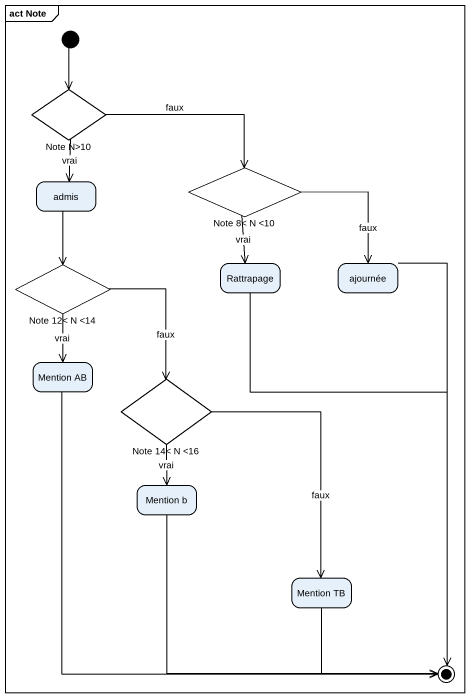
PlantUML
@startuml
mainframe act Note
hide empty description
state "Note N>10" as Note_N_10 <<choice>>
state admis
state "Note 8< N <10" as Note_8_N_10 <<choice>>
state "Note 12< N <14" as Note_12_N_14 <<choice>>
state Rattrapage
state ajournée
state "Mention AB" as Mention_AB
state "Note 14< N <16" as Note_14_N_16 <<choice>>
state "Mention b" as Mention_b
state "Mention TB" as Mention_TB
[*] --> Note_N_10
Note_N_10 --> admis : vrai
Note_N_10 -right-> Note_8_N_10 : faux
admis --> Note_12_N_14
Note_8_N_10 --> Rattrapage : vrai
Note_8_N_10 --> ajournée : faux
Note_12_N_14 --> Mention_AB : vrai
Note_12_N_14 --> Note_14_N_16 : faux
Note_14_N_16 --> Mention_b : vrai
Note_14_N_16 --> Mention_TB : faux
Rattrapage --> [*]
ajournée --> [*]
Mention_AB --> [*]
Mention_b --> [*]
Mention_TB --> [*]
@enduml
